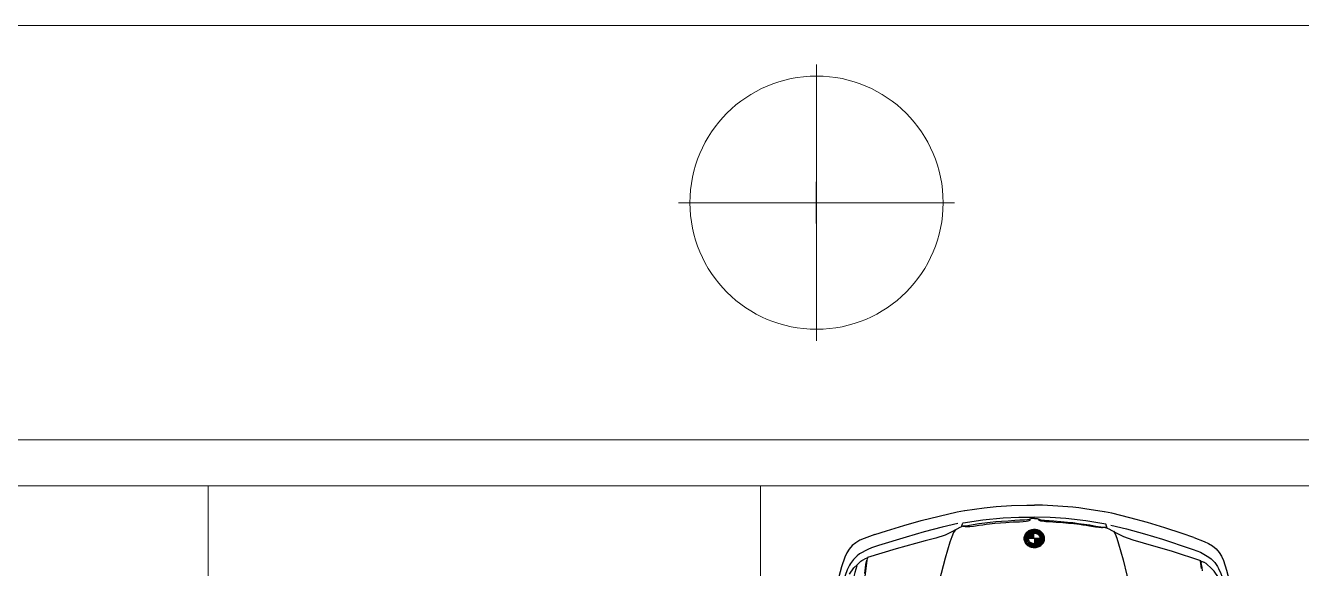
# Model space of a CAD drawing. Header units: inches. Extents: x 13 to 261, y -112 to -47.
# Drawn here: x 173.2 to 178.74, y -66.79 to -64.43 of the extents above; entities that cross this region are included whole.
import ezdxf

# ---------------------------------------------------------------- set-up
doc = ezdxf.new("R2010")
doc.units = ezdxf.units.IN
doc.header["$MEASUREMENT"] = 0
for name, color, linetype, lineweight in [('BANQUETA', 2, 'Continuous', 18), ('CAJONES', 3, 'Continuous', 20), ('MUEBLES', 44, 'Continuous', 20)]:
    doc.layers.add(name, color=color, linetype=linetype, lineweight=lineweight)

msp = doc.modelspace()

# ---------------------------------------------------------------- linework, layer by layer
msp.add_line((176.6331, -65.2864), (176.6331, -65.1064))
msp.add_line((176.6331, -65.2864), (176.6331, -65.1064))
msp.add_line((176.6331, -65.2864), (176.6331, -65.1064))
msp.add_line((176.6331, -65.2864), (176.6331, -65.1064))
at = {"linetype": 'Continuous'}
for p, q in [((177.553, -66.6538), (177.5374, -66.6536)), ((177.553, -66.655), (177.5374, -66.6549)), ((177.553, -66.6564), (177.5374, -66.6562)), ((177.5532, -66.6525), (177.5375, -66.6523)), ((177.5531, -66.6577), (177.5375, -66.6575)), ((177.5533, -66.659), (177.5376, -66.6588)), ((177.5534, -66.6512), (177.5377, -66.651)), ((177.5536, -66.6603), (177.5378, -66.6601)), ((177.5537, -66.6499), (177.5379, -66.6497)), ((177.554, -66.6616), (177.538, -66.6614)), ((177.5541, -66.6486), (177.5381, -66.6484)), ((177.5545, -66.6629), (177.5383, -66.6627)), ((177.5547, -66.6473), (177.5385, -66.6471)), ((177.5551, -66.6642), (177.5387, -66.664)), ((177.5553, -66.646), (177.5388, -66.6458)), ((177.5558, -66.6655), (177.5391, -66.6653)), ((177.556, -66.6447), (177.5393, -66.6445)), ((177.5525, -66.6667), (177.5395, -66.6666)), ((177.5569, -66.6434), (177.5398, -66.6432)), ((177.5493, -66.668), (177.5401, -66.6679)), ((177.5579, -66.6421), (177.5403, -66.6419)), ((177.546, -66.6693), (177.5407, -66.6692)), ((177.559, -66.6408), (177.5409, -66.6406)), ((177.5427, -66.6706), (177.5414, -66.6705)), ((177.5604, -66.6395), (177.5416, -66.6393)), ((177.5436, -66.6719), (177.5421, -66.6719)), ((177.562, -66.6382), (177.5424, -66.6381)), ((177.5639, -66.6369), (177.5433, -66.6368)), ((177.5662, -66.6357), (177.5442, -66.6355)), ((177.5692, -66.6344), (177.5452, -66.6342)), ((177.5743, -66.6331), (177.5464, -66.6329)), ((177.6107, -66.6322), (177.5476, -66.6316)), ((177.6093, -66.6309), (177.5489, -66.6303)), ((177.6079, -66.6295), (177.5504, -66.629)), ((177.6062, -66.6282), (177.5521, -66.6277)), ((177.6049, -66.6555), (177.553, -66.655)), ((177.556, -66.672), (177.5536, -66.672)), ((177.6044, -66.6269), (177.554, -66.6265)), ((177.5601, -66.6707), (177.5547, -66.6707)), ((177.5567, -66.6668), (177.5548, -66.6668)), ((177.5789, -66.654), (177.555, -66.6538)), ((177.5789, -66.6553), (177.555, -66.6551)), ((177.5789, -66.6527), (177.5552, -66.6525)), ((177.579, -66.6514), (177.5554, -66.6512)), ((177.5576, -66.6681), (177.5557, -66.6681)), ((177.579, -66.6501), (177.5558, -66.6499)), ((177.5588, -66.6694), (177.5559, -66.6694)), ((177.6023, -66.6256), (177.5561, -66.6252)), ((177.579, -66.6488), (177.5562, -66.6486)), ((177.579, -66.6475), (177.5568, -66.6473)), ((177.579, -66.6462), (177.5575, -66.646)), ((177.579, -66.6449), (177.5583, -66.6447)), ((177.5999, -66.6243), (177.5585, -66.6239)), ((177.579, -66.6436), (177.5592, -66.6434)), ((177.5617, -66.672), (177.5593, -66.672)), ((177.579, -66.6423), (177.5604, -66.6421)), ((177.5971, -66.6229), (177.5614, -66.6226)), ((177.5791, -66.641), (177.5617, -66.6408)), ((177.5791, -66.6397), (177.5633, -66.6395)), ((177.5935, -66.6216), (177.5649, -66.6214)), ((177.5791, -66.6384), (177.5652, -66.6383)), ((177.5791, -66.6371), (177.5676, -66.637)), ((177.5884, -66.6203), (177.5701, -66.6201)), ((177.5791, -66.6358), (177.5709, -66.6357)), ((177.6004, -66.6646), (177.5788, -66.6644)), ((177.5996, -66.6659), (177.5788, -66.6657)), ((177.5986, -66.6672), (177.5788, -66.667)), ((177.5975, -66.6684), (177.5788, -66.6683)), ((177.5962, -66.6697), (177.5788, -66.6696)), ((177.5946, -66.671), (177.5788, -66.6709)), ((177.5927, -66.6723), (177.5788, -66.6722)), ((177.6028, -66.6568), (177.5789, -66.6566)), ((177.6027, -66.6581), (177.5789, -66.6579)), ((177.6024, -66.6594), (177.5789, -66.6592)), ((177.6021, -66.6607), (177.5789, -66.6605)), ((177.6016, -66.662), (177.5789, -66.6618)), ((177.6011, -66.6633), (177.5789, -66.6631)), ((177.6119, -66.6335), (177.5839, -66.6332)), ((177.613, -66.6348), (177.589, -66.6346)), ((177.614, -66.6361), (177.592, -66.6359)), ((177.6149, -66.6374), (177.5943, -66.6372)), ((177.6157, -66.6387), (177.5962, -66.6385)), ((177.5991, -66.6711), (177.5975, -66.671)), ((177.6165, -66.64), (177.5978, -66.6398)), ((177.6003, -66.6698), (177.5988, -66.6698)), ((177.6172, -66.6413), (177.5991, -66.6412)), ((177.6015, -66.6685), (177.6, -66.6685)), ((177.6178, -66.6426), (177.6002, -66.6425)), ((177.6027, -66.6672), (177.601, -66.6672)), ((177.6183, -66.6439), (177.6012, -66.6438)), ((177.6186, -66.666), (177.6019, -66.6659)), ((177.6188, -66.6452), (177.602, -66.6451)), ((177.619, -66.6647), (177.6026, -66.6646)), ((177.6192, -66.6465), (177.6027, -66.6464)), ((177.6037, -66.6711), (177.603, -66.6711)), ((177.6194, -66.6634), (177.6032, -66.6633)), ((177.6195, -66.6478), (177.6033, -66.6477)), ((177.6197, -66.6621), (177.6037, -66.662)), ((177.6198, -66.6491), (177.6038, -66.649)), ((177.62, -66.6608), (177.6041, -66.6607)), ((177.6201, -66.6504), (177.6042, -66.6503)), ((177.6202, -66.6596), (177.6044, -66.6594)), ((177.6202, -66.6518), (177.6045, -66.6516)), ((177.6204, -66.6531), (177.6047, -66.6529)), ((177.6203, -66.6583), (177.6047, -66.6581)), ((177.6204, -66.657), (177.6048, -66.6568)), ((177.6204, -66.6544), (177.6049, -66.6542)), ((177.6205, -66.6557), (177.6049, -66.6555)), ((177.6181, -66.6673), (177.6049, -66.6672)), ((177.6175, -66.6686), (177.6068, -66.6685)), ((177.6169, -66.6699), (177.6086, -66.6698)), ((177.6162, -66.6712), (177.6105, -66.6712)), ((177.5444, -66.6732), (177.5429, -66.6732)), ((177.5469, -66.6745), (177.5439, -66.6745)), ((177.5462, -66.6758), (177.5448, -66.6758)), ((177.5474, -66.6771), (177.5459, -66.6771)), ((177.5481, -66.6732), (177.546, -66.6732)), ((177.5514, -66.6784), (177.5472, -66.6784)), ((177.5503, -66.6797), (177.5485, -66.6797)), ((177.5519, -66.681), (177.55, -66.681)), ((177.5525, -66.6771), (177.5512, -66.6771)), ((177.5711, -66.6825), (177.5516, -66.6823)), ((177.5527, -66.6732), (177.5524, -66.6732)), ((177.5712, -66.6838), (177.5535, -66.6837)), ((177.5711, -66.6812), (177.5542, -66.6811)), ((177.571, -66.6799), (177.5554, -66.6798)), ((177.5712, -66.6851), (177.5555, -66.685)), ((177.571, -66.6786), (177.5565, -66.6785)), ((177.5739, -66.6773), (177.5577, -66.6772)), ((177.5713, -66.6864), (177.5579, -66.6863)), ((177.5689, -66.676), (177.5588, -66.6759)), ((177.5658, -66.6747), (177.56, -66.6746)), ((177.5713, -66.6877), (177.5608, -66.6876)), ((177.5635, -66.6733), (177.5609, -66.6733)), ((177.5713, -66.689), (177.5644, -66.689)), ((177.5878, -66.6905), (177.5694, -66.6903)), ((177.5836, -66.6787), (177.5738, -66.6786)), ((177.5767, -66.68), (177.5752, -66.6799)), ((177.5762, -66.6813), (177.5752, -66.6813)), ((177.5756, -66.6826), (177.5753, -66.6826)), ((177.5813, -66.6891), (177.5759, -66.6891)), ((177.5808, -66.6878), (177.5765, -66.6878)), ((177.5803, -66.6865), (177.577, -66.6865)), ((177.5798, -66.6852), (177.5775, -66.6852)), ((177.5793, -66.6839), (177.578, -66.6839)), ((177.5788, -66.6826), (177.5786, -66.6826)), ((177.5903, -66.6736), (177.5788, -66.6735)), ((177.587, -66.6749), (177.5788, -66.6748)), ((177.5822, -66.68), (177.5807, -66.68)), ((177.5821, -66.6813), (177.5812, -66.6813)), ((177.5821, -66.6826), (177.5817, -66.6826)), ((177.5971, -66.6775), (177.5835, -66.6774)), ((177.5929, -66.6892), (177.5859, -66.6891)), ((177.5993, -66.6867), (177.586, -66.6865)), ((177.5965, -66.6879), (177.586, -66.6878)), ((177.6018, -66.6854), (177.5861, -66.6852)), ((177.6057, -66.6828), (177.5862, -66.6826)), ((177.6039, -66.6841), (177.5862, -66.6839)), ((177.6074, -66.6815), (177.5863, -66.6813)), ((177.6013, -66.6789), (177.5864, -66.6788)), ((177.602, -66.6802), (177.5864, -66.68)), ((177.5963, -66.6762), (177.5886, -66.6762)), ((177.5962, -66.6749), (177.5917, -66.6749)), ((177.5967, -66.6736), (177.594, -66.6736)), ((177.5979, -66.6724), (177.5959, -66.6723)), ((177.6032, -66.6737), (177.6006, -66.6737)), ((177.6019, -66.675), (177.6008, -66.675)), ((177.6044, -66.6724), (177.6018, -66.6724)), ((177.6068, -66.6763), (177.6043, -66.6763)), ((177.608, -66.675), (177.6054, -66.675)), ((177.6074, -66.6737), (177.6067, -66.6737)), ((177.6089, -66.6803), (177.607, -66.6802)), ((177.6103, -66.679), (177.6083, -66.6789)), ((177.6115, -66.6777), (177.6095, -66.6777)), ((177.6126, -66.6764), (177.6107, -66.6764)), ((177.6137, -66.6751), (177.6119, -66.6751)), ((177.6154, -66.6725), (177.6124, -66.6725)), ((177.6146, -66.6738), (177.6131, -66.6738)), ((176.8552, -66.7388), (176.8411, -66.7447)), ((178.3011, -66.7517), (178.315, -66.7579))]:
    msp.add_line(p, q, dxfattribs=at)
for points in [[(176.8866, -66.6381), (176.9372, -66.622), (177.0124, -66.5992), (177.0881, -66.5774), (177.1658, -66.5576), (177.2439, -66.5398), (177.2755, -66.5341)], [(177.278, -66.5336), (177.3611, -66.5218), (177.3871, -66.5191), (177.4132, -66.5163), (177.4797, -66.5124), (177.5462, -66.5105), (177.5802, -66.5108)], [(177.882, -66.539), (177.7991, -66.5257), (177.7731, -66.5225), (177.7471, -66.5193), (177.6807, -66.5142), (177.6142, -66.5111), (177.5802, -66.5108)], [(178.2715, -66.6505), (178.2211, -66.6335), (178.1464, -66.6094), (178.0711, -66.5862), (177.9938, -66.565), (177.9159, -66.5458), (177.8845, -66.5395)], [(177.2475, -66.5906), (177.1794, -66.6057), (177.1002, -66.6265), (177.022, -66.6488), (176.9016, -66.6862), (176.8886, -66.6901)], [(177.2704, -66.6015), (177.2553, -66.6074), (177.2423, -66.6143), (177.2182, -66.6276), (177.1915, -66.6403)], [(177.2627, -66.6045), (177.2675, -66.591), (177.2685, -66.589), (177.27, -66.5875)], [(177.27, -66.5875), (177.3561, -66.5743), (177.4432, -66.5661), (177.5118, -66.5627), (177.5798, -66.5618)], [(177.2704, -66.6015), (177.2709, -66.6015), (177.2724, -66.6015), (177.2744, -66.6021), (177.2784, -66.6026), (177.2839, -66.6036), (177.2884, -66.6037), (177.2994, -66.6028), (177.3144, -66.6009), (177.3399, -66.5971), (177.355, -66.5953), (177.3695, -66.5929), (177.384, -66.5915), (177.408, -66.5888), (177.432, -66.587), (177.456, -66.5852), (177.4851, -66.5834), (177.5146, -66.5822), (177.5306, -66.5813), (177.5441, -66.58), (177.5521, -66.579), (177.5571, -66.5771), (177.5606, -66.5751), (177.5612, -66.5731), (177.5617, -66.5721), (177.5617, -66.5711), (177.5617, -66.5706), (177.5607, -66.5706), (177.5592, -66.5711), (177.5562, -66.5721), (177.5502, -66.5735), (177.5361, -66.5749), (177.5156, -66.5762), (177.4951, -66.5775), (177.4656, -66.5793), (177.4361, -66.5815), (177.4121, -66.5833), (177.388, -66.5861), (177.364, -66.5889), (177.3385, -66.5921), (177.3129, -66.5964), (177.2909, -66.5997), (177.2784, -66.6011), (177.2724, -66.6015), (177.2704, -66.6015)], [(177.5797, -66.5688), (177.5757, -66.5687), (177.5712, -66.5687), (177.5677, -66.5687), (177.5642, -66.5696), (177.5612, -66.5706)], [(177.5797, -66.5688), (177.5837, -66.5688), (177.5882, -66.5689), (177.5917, -66.5689), (177.5952, -66.5699), (177.5982, -66.571)], [(177.889, -66.5931), (177.8031, -66.5783), (177.7162, -66.5685), (177.6477, -66.5639), (177.5798, -66.5618)], [(177.8884, -66.607), (177.8879, -66.607), (177.8864, -66.607), (177.8844, -66.6075), (177.8804, -66.608), (177.8749, -66.6089), (177.8704, -66.6089), (177.8594, -66.6078), (177.8444, -66.6057), (177.8189, -66.6014), (177.8039, -66.5993), (177.7895, -66.5967), (177.775, -66.595), (177.751, -66.5918), (177.727, -66.5896), (177.703, -66.5874), (177.6741, -66.5851), (177.6446, -66.5834), (177.6286, -66.5822), (177.6151, -66.5806), (177.6071, -66.5795), (177.6021, -66.5775), (177.5986, -66.5755), (177.5982, -66.5735), (177.5977, -66.5724), (177.5977, -66.5714), (177.5977, -66.5709), (177.5987, -66.571), (177.6002, -66.5715), (177.6032, -66.5725), (177.6092, -66.574), (177.6231, -66.5757), (177.6436, -66.5774), (177.6641, -66.579), (177.6936, -66.5813), (177.7231, -66.5841), (177.7471, -66.5863), (177.771, -66.5895), (177.795, -66.5927), (177.8205, -66.5964), (177.8459, -66.6012), (177.8679, -66.6049), (177.8804, -66.6065), (177.8864, -66.607), (177.8884, -66.607)], [(177.8884, -66.607), (177.9033, -66.6132), (177.9163, -66.6203), (177.9401, -66.634), (177.9665, -66.6472)], [(177.896, -66.6102), (177.8915, -66.5966), (177.8905, -66.5946), (177.889, -66.5931)], [(177.9114, -66.5966), (177.9793, -66.6129), (178.0581, -66.6351), (178.1359, -66.6588), (178.2556, -66.6983), (178.2685, -66.7025)], [(176.8866, -66.6381), (176.8404, -66.6547), (176.8218, -66.663), (176.8037, -66.6738), (176.7881, -66.6862), (176.775, -66.7011), (176.7643, -66.718), (176.7557, -66.7364), (176.7413, -66.7783), (176.7299, -66.8217)], [(177.2362, -66.6176), (177.2282, -66.6286), (177.2205, -66.6476), (177.2123, -66.6715), (177.1916, -66.7408), (177.1741, -66.8067), (177.156, -66.873), (177.1374, -66.9398), (177.1188, -67.0072), (177.1002, -67.0745), (177.0815, -67.1439), (177.0629, -67.2137), (177.0443, -67.283), (177.0262, -67.3529), (177.008, -67.4232), (176.9909, -67.4901), (176.9733, -67.5569), (176.9557, -67.6237), (176.9371, -67.6906), (176.917, -67.7569), (176.895, -67.8227), (176.8607, -67.9114), (176.8433, -67.9488)], [(177.1915, -66.6403), (177.1514, -66.6535), (177.1053, -66.6655), (176.9795, -66.6999), (176.8552, -66.7378)], [(177.6072, -66.6801), (177.6136, -66.6733), (177.6036, -66.6663), (177.597, -66.6734)], [(177.6021, -66.6748), (177.6048, -66.6719), (177.6033, -66.6708), (177.6006, -66.6737)], [(177.9223, -66.6238), (177.9301, -66.6349), (177.9375, -66.654), (177.9452, -66.6781), (177.9646, -66.7477), (177.981, -66.8139), (177.9979, -66.8805), (178.0153, -66.9477), (178.0327, -67.0154), (178.0501, -67.083), (178.0675, -67.1527), (178.0849, -67.2228), (178.1022, -67.2925), (178.1191, -67.3626), (178.136, -67.4333), (178.1519, -67.5004), (178.1683, -67.5676), (178.1847, -67.6347), (178.2021, -67.7019), (178.221, -67.7686), (178.2419, -67.8348), (178.2746, -67.9241), (178.2913, -67.9617)], [(177.9665, -66.6472), (178.0064, -66.6611), (178.0523, -66.674), (178.1775, -66.7106), (178.3011, -66.7507)], [(178.2715, -66.6505), (178.3173, -66.6679), (178.3358, -66.6766), (178.3537, -66.6877), (178.3691, -66.7004), (178.3819, -66.7155), (178.3923, -66.7326), (178.4006, -66.7511), (178.4142, -66.7933), (178.4248, -66.8369)], [(176.8886, -66.6901), (176.872, -66.696), (176.856, -66.7023), (176.8193, -66.722), (176.8092, -66.7304), (176.7936, -66.7458), (176.7809, -66.7631), (176.7764, -66.7711), (176.7662, -66.792), (176.757, -66.8164), (176.7528, -66.8294), (176.7482, -66.8444), (176.7415, -66.8663), (176.7218, -66.9416), (176.7146, -66.9696), (176.713, -66.975), (176.711, -66.984)], [(177.6045, -66.676), (177.607, -66.6734), (177.6085, -66.6745), (177.6061, -66.6771), (177.6061, -66.6771)], [(178.2685, -66.7025), (178.285, -66.7086), (178.3009, -66.7152), (178.3372, -66.7356), (178.3472, -66.7442), (178.3625, -66.7598), (178.3749, -66.7774), (178.3793, -66.7854), (178.3891, -66.8065), (178.3979, -66.8311), (178.4018, -66.8442), (178.4061, -66.8592), (178.4124, -66.8812), (178.4308, -66.9569), (178.4375, -66.985), (178.439, -66.9905), (178.4409, -66.9995)], [(176.8088, -66.7744), (176.8037, -66.7884), (176.7991, -66.8033), (176.7923, -66.8318), (176.7923, -66.8318), (176.7918, -66.8342), (176.7902, -66.8422), (176.7871, -66.8587), (176.7797, -66.9001), (176.7733, -66.9436), (176.7626, -67.028), (176.7532, -67.1194), (176.7476, -67.1884), (176.7425, -67.2578), (176.7372, -67.3438), (176.733, -67.4302), (176.7292, -67.5167), (176.7265, -67.5892), (176.7244, -67.6612), (176.7222, -67.7332), (176.7201, -67.8046), (176.7184, -67.8801), (176.7163, -67.9556), (176.7143, -68.0581)], [(176.776, -66.8106), (176.7948, -66.7833), (176.8098, -66.769)], [(176.8098, -66.769), (176.826, -66.7541), (176.8305, -66.7506), (176.8411, -66.7447)], [(176.8425, -66.8077), (176.8458, -66.7822), (176.8479, -66.7682), (176.85, -66.7553), (176.8516, -66.7493)], [(176.8449, -66.8197), (176.8503, -66.7728), (176.8535, -66.7508), (176.8546, -66.7418), (176.8552, -66.7378)], [(176.8552, -66.7388), (176.8536, -66.7428), (176.8516, -66.7493)], [(178.3053, -66.7858), (178.3025, -66.7638), (178.3016, -66.7548), (178.3011, -66.7507)], [(178.3011, -66.7517), (178.3026, -66.7558), (178.3045, -66.7623)], [(178.3097, -66.7953), (178.3078, -66.7813), (178.3059, -66.7683), (178.3045, -66.7623)], [(178.3459, -66.7827), (178.33, -66.7675), (178.3255, -66.764), (178.315, -66.7579)], [(178.3789, -66.8249), (178.3607, -66.7973), (178.3459, -66.7827)]]:
    msp.add_lwpolyline(points, dxfattribs=at)
for points in [[(177.5339, -66.6549, 0.056462), (177.5347, -66.6625, 0.055115), (177.5372, -66.6698, 0.052786), (177.5413, -66.6766, 0.05002), (177.5469, -66.6826, 0.047333), (177.5536, -66.6875, 0.045092), (177.5614, -66.6912, 0.043513), (177.5698, -66.6935, 0.042704), (177.5786, -66.6943, 0.042704), (177.5874, -66.6936, 0.043513), (177.5958, -66.6915, 0.045092), (177.6036, -66.6879, 0.047333), (177.6105, -66.6831, 0.05002), (177.6161, -66.6773, 0.052786), (177.6204, -66.6706, 0.055115), (177.623, -66.6633, 0.056462), (177.6239, -66.6557, 0.056462), (177.6231, -66.6481, 0.055115), (177.6206, -66.6407, 0.052786), (177.6165, -66.634, 0.05002), (177.611, -66.628, 0.047333), (177.6042, -66.6231, 0.045092), (177.5965, -66.6194, 0.043513), (177.588, -66.6171, 0.042704), (177.5793, -66.6163, 0.042704), (177.5705, -66.617, 0.043513), (177.562, -66.6191, 0.045092), (177.5542, -66.6226, 0.047333), (177.5474, -66.6274, 0.05002), (177.5417, -66.6333, 0.052786), (177.5375, -66.64, 0.055115), (177.5349, -66.6473, 0.056462)], [(177.5786, -66.6913, 0.042704), (177.5867, -66.6907, 0.043513), (177.5945, -66.6887, 0.045092), (177.6017, -66.6854, 0.047333), (177.6081, -66.681, 0.05002), (177.6133, -66.6756, 0.052786), (177.6172, -66.6694, 0.055115), (177.6196, -66.6627, 0.056462), (177.6205, -66.6557, 0.056462), (177.6197, -66.6486, 0.055115), (177.6174, -66.6418, 0.052786), (177.6136, -66.6356, 0.05002), (177.6085, -66.6301, 0.047333), (177.6023, -66.6256, 0.045092), (177.5951, -66.6222, 0.043513), (177.5873, -66.62, 0.042704), (177.5792, -66.6193, 0.042704), (177.5711, -66.6199, 0.043513), (177.5633, -66.6219, 0.045092), (177.5561, -66.6251, 0.047333), (177.5498, -66.6296, 0.05002), (177.5446, -66.635, 0.052786), (177.5407, -66.6412, 0.055115), (177.5383, -66.6479, 0.056462), (177.5374, -66.6549, 0.056462), (177.5381, -66.6619, 0.055115), (177.5404, -66.6687, 0.052786), (177.5442, -66.675, 0.05002), (177.5493, -66.6805, 0.047333), (177.5556, -66.685, 0.045092), (177.5627, -66.6884, 0.043513), (177.5705, -66.6905, 0.042704)], [(177.5787, -66.6778, 0.042704), (177.5838, -66.6774, 0.043513), (177.5887, -66.6762, 0.045092), (177.5932, -66.6741, 0.047333), (177.5971, -66.6714, 0.05002), (177.6004, -66.668, 0.052786), (177.6028, -66.6641, 0.055115), (177.6043, -66.6599, 0.056462), (177.6049, -66.6555, 0.056462), (177.6044, -66.6511, 0.055115), (177.603, -66.6469, 0.052786), (177.6006, -66.643, 0.05002), (177.5974, -66.6395, 0.047333), (177.5935, -66.6367, 0.045092), (177.589, -66.6346, 0.043513), (177.5842, -66.6333, 0.042704), (177.5791, -66.6328, 0.042704), (177.5741, -66.6332, 0.043513), (177.5692, -66.6344, 0.045092), (177.5647, -66.6364, 0.047333), (177.5607, -66.6392, 0.05002), (177.5575, -66.6426, 0.052786), (177.555, -66.6465, 0.055115), (177.5535, -66.6507, 0.056462), (177.553, -66.655, 0.056462), (177.5534, -66.6594, 0.055115), (177.5549, -66.6637, 0.052786), (177.5572, -66.6676, 0.05002), (177.5604, -66.671, 0.047333), (177.5643, -66.6739, 0.045092), (177.5688, -66.676, 0.043513), (177.5737, -66.6773, 0.042704)]]:
    msp.add_lwpolyline(points, format="xyb", close=True, dxfattribs=at)
for points in [[(177.5532, -66.6822), (177.561, -66.6734), (177.5582, -66.6711), (177.5522, -66.6734), (177.5563, -66.669), (177.5543, -66.6661), (177.5427, -66.6706), (177.5447, -66.6737), (177.5492, -66.6719), (177.546, -66.6755), (177.5484, -66.6782), (177.5532, -66.6763), (177.5502, -66.6797)], [(177.5859, -66.6895), (177.5865, -66.6784), (177.5823, -66.6789), (177.582, -66.6834), (177.5802, -66.6788), (177.5772, -66.6788), (177.5753, -66.6834), (177.5752, -66.6788), (177.571, -66.6783), (177.5714, -66.6894), (177.5756, -66.6899), (177.5787, -66.6823), (177.5816, -66.6899)]]:
    msp.add_lwpolyline(points, close=True, dxfattribs=at)
for points in [[(177.597, -66.6734, 0.053032), (177.5965, -66.6739, 0.055748), (177.5963, -66.6745, 0.057627), (177.5961, -66.6751, 0.058156), (177.5962, -66.6758, 0.057179), (177.5963, -66.6764, 0.054981), (177.5966, -66.677, 0.052134), (177.5971, -66.6775, 0.049237), (177.5976, -66.678, 0.046745), (177.5983, -66.6783, 0.044932), (177.599, -66.6785, 0.043938), (177.5997, -66.6786, 0.043818), (177.6005, -66.6786, 0.044576), (177.6012, -66.6784, 0.044576)], [(177.6006, -66.6737, 0.051748), (177.6005, -66.6738, 0.054351), (177.6004, -66.674, 0.056193), (177.6003, -66.6741, 0.056799), (177.6003, -66.6743, 0.055997), (177.6004, -66.6745, 0.054011), (177.6005, -66.6746, 0.051346), (177.6006, -66.6748, 0.048556), (177.6007, -66.6749, 0.046081), (177.6009, -66.675, 0.044201), (177.6011, -66.6751, 0.043062), (177.6013, -66.6751, 0.042729), (177.6015, -66.6751, 0.043217), (177.6017, -66.6751, 0.044502), (177.6018, -66.675, 0.04651), (177.602, -66.6749, 0.049071), (177.6021, -66.6748, 0.049071)], [(177.6012, -66.6784, 0.057431), (177.6013, -66.679, 0.05562), (177.6015, -66.6795, 0.052954), (177.6019, -66.68, 0.050038), (177.6023, -66.6805, 0.047381), (177.6029, -66.6808, 0.045314), (177.6035, -66.681, 0.044018), (177.6042, -66.6812, 0.04357), (177.6049, -66.6812, 0.043992), (177.6055, -66.6811, 0.045263), (177.6062, -66.6808, 0.047309), (177.6067, -66.6805, 0.049952), (177.6072, -66.6801, 0.049952)], [(177.6061, -66.6771, -0.049195), (177.606, -66.6772, -0.046619), (177.6058, -66.6773, -0.044593), (177.6056, -66.6774, -0.043291), (177.6054, -66.6774, -0.042789), (177.6052, -66.6774, -0.04311), (177.605, -66.6774, -0.044241), (177.6048, -66.6773, -0.046119), (177.6047, -66.6772, -0.048595), (177.6045, -66.6771, -0.051392), (177.6044, -66.677, -0.054067), (177.6043, -66.6768, -0.056064), (177.6043, -66.6766, -0.056876), (177.6043, -66.6765, -0.056274), (177.6043, -66.6763, -0.054429), (177.6044, -66.6761, -0.051819), (177.6045, -66.676, -0.051819)]]:
    msp.add_lwpolyline(points, format="xyb", dxfattribs=at)
at = {"layer": 'BANQUETA'}
for p, q in [((159.6902, -64.4268), (220.1906, -64.4268)), ((169.3902, -64.4268), (220.1906, -64.4268)), ((161.5902, -66.2268), (188.4902, -66.2268))]:
    msp.add_line(p, q, dxfattribs=at)
at = {"layer": 'CAJONES'}
for p, q in [((161.9902, -66.4268), (188.4902, -66.4268)), ((173.9902, -66.4268), (173.9902, -71.4268)), ((176.3902, -66.4268), (176.3902, -71.4268))]:
    msp.add_line(p, q, dxfattribs=at)
at = {"layer": 'MUEBLES'}
for p, q in [((176.6331, -65.7964), (176.6331, -64.5964)), ((176.0331, -65.1964), (177.2331, -65.1964)), ((176.5431, -65.1964), (176.7231, -65.1964)), ((176.5431, -65.1964), (176.7231, -65.1964)), ((176.5431, -65.1964), (176.7231, -65.1964)), ((176.5431, -65.1964), (176.7231, -65.1964))]:
    msp.add_line(p, q, dxfattribs=at)
msp.add_circle((176.6331, -65.1964), 0.55, dxfattribs=at)

doc.saveas('drawing.dxf')
